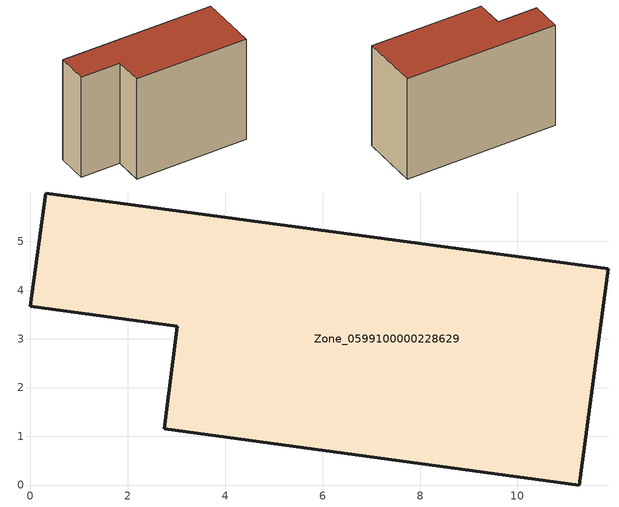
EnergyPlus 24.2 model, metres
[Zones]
Zone_0599100000228629
 floor ground (C_G): 0.32,6 11.86,4.44 11.27,0 2.75,1.16 3.01,3.26 0,3.67 z0
 wall outside (C_F): 11.86,4.44 0.32,6 0,3.67 3.01,3.26 2.75,1.16 11.27,0 11.86,4.44 z0:8.26
 roof outside (C_R): 11.27,0 11.86,4.44 0.32,6 0,3.67 3.01,3.26 2.75,1.16 z8.26
[BUILDING]
Pand.0599100000228629: North Axis=0; Terrain=City; Loads Convergence Tolerance Value=0.04; Temperature Convergence Tolerance Value=0.4; Solar Distribution=FullExterior; Maximum Number of Warmup Days=25; Minimum Number of Warmup Days=1
[Site:Location]
Rotterdam.The.Hague.AP_ZH_NLD Design_Conditions: Latitude=51.96; Longitude=4.45; Time Zone=1; Elevation=-4.5
[SITE:GROUNDTEMPERATURE:BUILDINGSURFACE]
18, 18, 18, 18, 18, 18, 18, 18, 18, 18, 18, 18
[MATERIAL] Thermal Absorptance=0.9; Solar Absorptance=0.7; Visible Absorptance=0.7
Name | Roughness | Thickness | Conductivity | Density | Specific Heat
G.TI.1946 | MediumSmooth | 0.15 | 1 | 540 | 1210
F.TI.1946 | Rough | 0.3 | 0.857143 | 1920 | 840
R.TI.1946 | MediumRough | 0.2 | 0.1 | 1500 | 1000
[CONSTRUCTION]
C_G: G.TI.1946
C_F: F.TI.1946
C_R: R.TI.1946
[ZONE]
Zone_0599100000228629: Type=1; Multiplier=1; Ceiling Height=Autocalculate; Volume=Autocalculate; Floor Area=autocalculate; Part of Total Floor Area=Yes
[ZONEINFILTRATION:DESIGNFLOWRATE]
Infil_Zone_0599100000228629: Zone or ZoneList or Space or SpaceList=Zone_0599100000228629; Schedule=AlwaysOn; Design Flow Rate Calculation Method=Flow/Area; Flow Rate per Floor Area=0.003; Constant Term Coefficient=1; Temperature Term Coefficient=0; Velocity Term Coefficient=0; Velocity Squared Term Coefficient=0
[HVACTEMPLATE:ZONE:IDEALLOADSAIRSYSTEM]
Zone_0599100000228629: Maximum Heating Supply Air Temperature=50; Minimum Cooling Supply Air Temperature=13; Maximum Heating Supply Air Humidity Ratio=0.0156; Minimum Cooling Supply Air Humidity Ratio=0.0077; Heating Limit=NoLimit; Cooling Limit=NoLimit; Dehumidification Control Type=ConstantSensibleHeatRatio; Cooling Sensible Heat Ratio=0.7; Dehumidification Setpoint=60; Humidification Control Type=None; Humidification Setpoint=30; Outdoor Air Method=None; Outdoor Air Flow Rate per Person=0.00944; Outdoor Air Flow Rate per Zone Floor Area=0; Outdoor Air Flow Rate per Zone=0; Demand Controlled Ventilation Type=None; Outdoor Air Economizer Type=NoEconomizer; Heat Recovery Type=None; Sensible Heat Recovery Effectiveness=0.7; Latent Heat Recovery Effectiveness=0.65
[ZONECONTROL:THERMOSTAT]
ThermostatControl_Zone_0599100000228629: Zone or ZoneList=Zone_0599100000228629; Control Type Schedule=DualSetpointControlType; Control 1=Thermostat_Zone_0599100000228629; Temperature Difference Between Cutout And Setpoint=0
[THERMOSTATSETPOINT:DUALSETPOINT]
Thermostat_Zone_0599100000228629: Heating Setpoint Temperature Schedule=HeatingSetpoint_Zone_0599100000228629; Cooling Setpoint Temperature Schedule=CoolingSetpoint_Zone_0599100000228629
[SCHEDULE:COMPACT]
HeatingSetpoint_Zone_0599100000228629: Through: 12/31, For: AllDays, Until: 24:00, 21
CoolingSetpoint_Zone_0599100000228629: Through: 12/31, For: AllDays, Until: 24:00, 24
DualSetpointControlType: Through: 12/31, For: AllDays, Until: 24:00, 4
AlwaysOn: Through: 12/31, For: AllDays, Until: 24:00, 1
